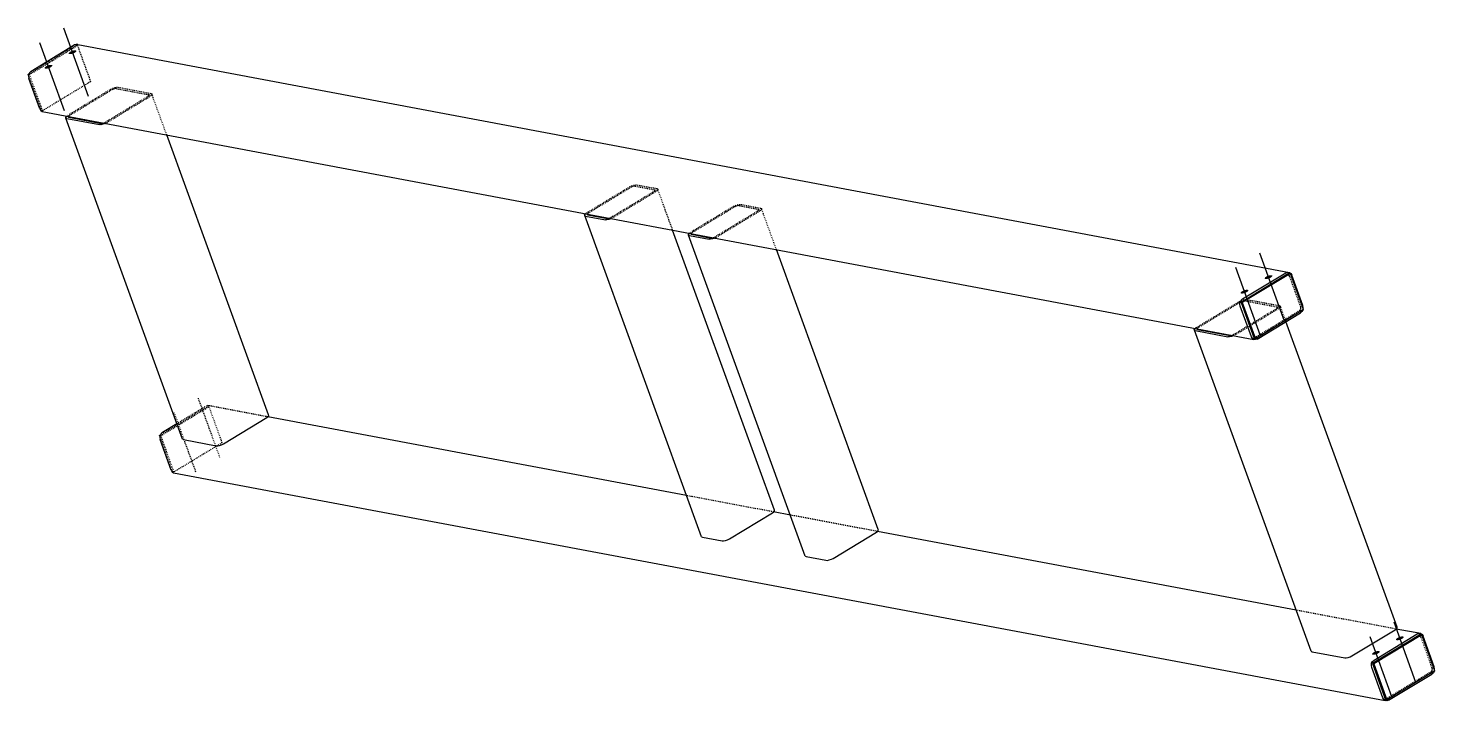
# Model space of a CAD drawing. Header units: millimetres. Extents: x 9 to 27553, y 6 to 1504.
# Drawn here: x 24456 to 27553, y 24 to 1504 of the extents above; entities that cross this region are included whole.
import ezdxf

# ---------------------------------------------------------------- set-up
doc = ezdxf.new("R2010")
doc.units = ezdxf.units.MM
doc.linetypes.add('DXK_LINE_DOT2', pattern=[3.9198, 1.9599, -1.9599])
doc.layers.add('STÅL', color=7, linetype='Continuous')

msp = doc.modelspace()

# ---------------------------------------------------------------- hatches: boundary and pattern name
at = {"layer": 'STÅL', "linetype": 'Continuous'}
for points in [[(24554.4, 1448.2), (24552.6, 1447.6), (24550.8, 1447.2), (24549.2, 1446.9), (24547.7, 1446.9), (24546.5, 1447), (24545.6, 1447.3), (24545, 1447.7), (24544.8, 1448.3), (24544.9, 1449), (24545.5, 1449.9), (24546.3, 1450.7), (24547.5, 1451.6), (24548.9, 1452.5), (24550.5, 1453.3), (24552.3, 1454), (24554, 1454.5), (24555.8, 1455), (24557.4, 1455.2), (24558.9, 1455.3), (24560.1, 1455.2), (24561, 1454.9), (24561.6, 1454.4), (24561.8, 1453.8), (24561.7, 1453.1), (24561.2, 1452.3), (24560.3, 1451.4), (24559.1, 1450.5), (24557.7, 1449.7), (24556.1, 1448.9)], [(24501.5, 1416.2), (24499.7, 1415.6), (24498, 1415.2), (24496.3, 1414.9), (24494.9, 1414.9), (24493.6, 1415), (24492.7, 1415.3), (24492.1, 1415.7), (24491.9, 1416.3), (24492.1, 1417.1), (24492.6, 1417.9), (24493.5, 1418.7), (24494.6, 1419.6), (24496, 1420.5), (24497.7, 1421.3), (24499.4, 1422), (24501.2, 1422.6), (24502.9, 1423), (24504.6, 1423.2), (24506, 1423.3), (24507.2, 1423.2), (24508.2, 1422.9), (24508.7, 1422.5), (24509, 1421.9), (24508.8, 1421.1), (24508.3, 1420.3), (24507.4, 1419.4), (24506.3, 1418.6), (24504.8, 1417.7), (24503.2, 1416.9)], [(27187.4, 953.4), (27185.6, 952.8), (27183.9, 952.4), (27182.2, 952.2), (27180.7, 952.1), (27179.5, 952.2), (27178.6, 952.5), (27178, 952.9), (27177.8, 953.6), (27178, 954.3), (27178.5, 955.1), (27179.3, 956), (27180.5, 956.8), (27181.9, 957.7), (27183.5, 958.5), (27185.3, 959.2), (27187.1, 959.8), (27188.8, 960.2), (27190.4, 960.5), (27191.9, 960.5), (27193.1, 960.4), (27194, 960.1), (27194.6, 959.7), (27194.8, 959.1), (27194.7, 958.3), (27194.2, 957.5), (27193.3, 956.7), (27192.2, 955.8), (27190.7, 954.9), (27189.1, 954.1)], [(27134.5, 921.4), (27132.7, 920.9), (27131, 920.4), (27129.3, 920.2), (27127.9, 920.1), (27126.7, 920.2), (27125.7, 920.5), (27125.2, 921), (27124.9, 921.6), (27125.1, 922.3), (27125.6, 923.1), (27126.5, 924), (27127.6, 924.9), (27129.1, 925.7), (27130.7, 926.5), (27132.4, 927.2), (27134.2, 927.8), (27135.9, 928.2), (27137.6, 928.5), (27139, 928.5), (27140.3, 928.4), (27141.2, 928.1), (27141.8, 927.7), (27142, 927.1), (27141.8, 926.4), (27141.3, 925.5), (27140.4, 924.7), (27139.3, 923.8), (27137.9, 922.9), (27136.2, 922.1)], [(27476.6, 158.7), (27474.9, 158.1), (27473.1, 157.7), (27471.5, 157.4), (27470, 157.4), (27468.8, 157.5), (27467.9, 157.8), (27467.3, 158.2), (27467.1, 158.8), (27467.2, 159.6), (27467.7, 160.4), (27468.6, 161.2), (27469.8, 162.1), (27471.2, 163), (27472.8, 163.8), (27474.5, 164.5), (27476.3, 165.1), (27478.1, 165.5), (27479.7, 165.7), (27481.2, 165.8), (27482.4, 165.7), (27483.3, 165.4), (27483.9, 165), (27484.1, 164.3), (27484, 163.6), (27483.4, 162.8), (27482.6, 161.9), (27481.4, 161.1), (27480, 160.2), (27478.4, 159.4)], [(27423.8, 126.7), (27422, 126.1), (27420.2, 125.7), (27418.6, 125.5), (27417.1, 125.4), (27415.9, 125.5), (27415, 125.8), (27414.4, 126.2), (27414.2, 126.8), (27414.3, 127.6), (27414.9, 128.4), (27415.7, 129.3), (27416.9, 130.1), (27418.3, 131), (27419.9, 131.8), (27421.7, 132.5), (27423.4, 133.1), (27425.2, 133.5), (27426.8, 133.8), (27428.3, 133.8), (27429.5, 133.7), (27430.4, 133.4), (27431, 133), (27431.2, 132.4), (27431.1, 131.6), (27430.6, 130.8), (27429.7, 130), (27428.5, 129.1), (27427.1, 128.2), (27425.5, 127.4)]]:
    msp.add_hatch(color=96, dxfattribs=at).paths.add_polyline_path(points)

# ---------------------------------------------------------------- linework, layer by layer
at = {"layer": 'STÅL', "color": 96, "linetype": 'Continuous'}
for p, q in [((24588.7, 1353.9), (24534, 1504.1)), ((24535.8, 1322), (24481.2, 1472.1)), ((27221.7, 859.2), (27167, 1009.3)), ((27168.8, 827.2), (27114.2, 977.3)), ((27510.9, 64.5), (27462.7, 196.9)), ((27458.1, 32.5), (27409.9, 164.9))]:
    msp.add_line(p, q, dxfattribs=at)
at = {"layer": 'STÅL', "color": 7, "linetype": 'DXK_LINE_DOT2'}
for p, q in [((24561.4, 1466.4), (24457.4, 1403.5)), ((24458.5, 1401.9), (24564.2, 1465.9)), ((24561.4, 1466.4), (24564.2, 1465.9)), ((24564.2, 1465.9), (24593.1, 1386.4)), ((24484.6, 1323), (24456.5, 1400)), ((24456.8, 1402.2), (24458.5, 1401.9)), ((24487.4, 1322.4), (24458.5, 1401.9)), ((24593.1, 1386.4), (24487.4, 1322.4)), ((24638, 1369.7), (24542.8, 1312.1)), ((24641.4, 1369), (24546.3, 1311.5)), ((24638, 1369.7), (24642, 1371.7)), ((24643.4, 1370), (24641.4, 1369)), ((24642, 1371.7), (24646.4, 1373.2)), ((24645.7, 1370.8), (24643.4, 1370)), ((24647.7, 1371.2), (24645.7, 1370.8)), ((24646.4, 1373.2), (24650.6, 1373.9)), ((24649.4, 1371.1), (24647.7, 1371.2)), ((24649.4, 1371.1), (24721.4, 1357.6)), ((24650.6, 1373.9), (24653.9, 1373.9)), ((24653.9, 1373.9), (24725.9, 1360.3)), ((24720.3, 1354.2), (24625.1, 1296.6)), ((24628.5, 1296), (24723.7, 1353.6)), ((24720.3, 1354.2), (24721.7, 1355.3)), ((24722.3, 1357.1), (24721.4, 1357.6)), ((24721.7, 1355.3), (24722.5, 1356.3)), ((24722.5, 1356.3), (24722.3, 1357.1)), ((24726.6, 1355.8), (24723.7, 1353.6)), ((24725.9, 1360.3), (24727.8, 1359.4)), ((24728.1, 1357.8), (24726.6, 1355.8)), ((24727.8, 1359.4), (24728.1, 1357.8)), ((24760.8, 1269), (24727.8, 1359.4)), ((24484.6, 1323), (24487.4, 1322.4)), ((24540.5, 1310.3), (24542.8, 1312.1)), ((24544.3, 1309.6), (24544.5, 1309.9)), ((24544.5, 1309.9), (24544.8, 1310.4)), ((24544.8, 1310.4), (24546.3, 1311.5)), ((24621.6, 1295.1), (24622, 1295.3)), ((24622, 1295.3), (24623.1, 1295.6)), ((24623.1, 1295.6), (24625.1, 1296.6)), ((24625.3, 1294.4), (24628.5, 1296)), ((25780.3, 1155), (25685.2, 1097.4)), ((25783.7, 1154.4), (25688.6, 1096.8)), ((25780.3, 1155), (25784.3, 1157)), ((25785.7, 1155.4), (25783.7, 1154.4)), ((25784.3, 1157), (25788.7, 1158.5)), ((25788, 1156.1), (25785.7, 1155.4)), ((25790.1, 1156.5), (25788, 1156.1)), ((25788.7, 1158.5), (25792.9, 1159.3)), ((25791.7, 1156.5), (25790.1, 1156.5)), ((25791.7, 1156.5), (25835.1, 1148.3)), ((25792.9, 1159.3), (25796.2, 1159.2)), ((25796.2, 1159.2), (25839.6, 1151.1)), ((25834, 1144.9), (25835.5, 1146)), ((25836.1, 1147.9), (25835.1, 1148.3)), ((25835.5, 1146), (25836.2, 1147.1)), ((25836.2, 1147.1), (25836.1, 1147.9)), ((25840.4, 1146.5), (25837.4, 1144.3)), ((25839.6, 1151.1), (25841.6, 1150.1)), ((25841.8, 1148.5), (25840.4, 1146.5)), ((25841.6, 1150.1), (25841.8, 1148.5)), ((25874.5, 1059.7), (25841.6, 1150.1)), ((25834, 1144.9), (25738.8, 1087.4)), ((25837.4, 1144.3), (25742.3, 1086.7)), ((26012.8, 1114.1), (26017.2, 1115.6)), ((26017.2, 1115.6), (26021.4, 1116.4)), ((26021.4, 1116.4), (26024.7, 1116.3)), ((26024.7, 1116.3), (26068.1, 1108.1)), ((25682.8, 1095.7), (25685.2, 1097.4)), ((25686.6, 1095), (25686.8, 1095.2)), ((25686.8, 1095.2), (25687.1, 1095.7)), ((25687.1, 1095.7), (25688.6, 1096.8)), ((25735.3, 1085.8), (25735.8, 1086)), ((25735.8, 1086), (25736.8, 1086.4)), ((25736.8, 1086.4), (25738.8, 1087.4)), ((25739.1, 1085.1), (25742.3, 1086.7)), ((26008.8, 1112.1), (25913.6, 1054.5)), ((26012.2, 1111.4), (25917, 1053.9)), ((26062.5, 1102), (25967.3, 1044.4)), ((26065.9, 1101.4), (25970.7, 1043.8)), ((26008.8, 1112.1), (26012.8, 1114.1)), ((26014.2, 1112.4), (26012.2, 1111.4)), ((26016.4, 1113.2), (26014.2, 1112.4)), ((26018.5, 1113.6), (26016.4, 1113.2)), ((26020.2, 1113.5), (26018.5, 1113.6)), ((26020.2, 1113.5), (26063.6, 1105.4)), ((26062.5, 1102), (26063.9, 1103.1)), ((26064.5, 1104.9), (26063.6, 1105.4)), ((26063.9, 1103.1), (26064.7, 1104.1)), ((26064.7, 1104.1), (26064.5, 1104.9)), ((26068.8, 1103.5), (26065.9, 1101.4)), ((26068.1, 1108.1), (26070, 1107.2)), ((26070.3, 1105.6), (26068.8, 1103.5)), ((26070, 1107.2), (26070.3, 1105.6)), ((26074.4, 1095.3), (26070, 1107.2)), ((26103, 1016.7), (26074.4, 1095.3)), ((25911.3, 1052.8), (25913.6, 1054.5)), ((25915.6, 1052.8), (25917, 1053.9)), ((25915.1, 1052.1), (25915.2, 1052.3)), ((25915.2, 1052.3), (25915.6, 1052.8)), ((25963.8, 1042.9), (25964.3, 1043.1)), ((25964.3, 1043.1), (25965.3, 1043.4)), ((25965.3, 1043.4), (25967.3, 1044.4)), ((25967.6, 1042.2), (25970.7, 1043.8)), ((27131.4, 903), (27226.6, 960.6)), ((27228.4, 961.2), (27226.6, 960.6)), ((27230.3, 961), (27228.4, 961.2)), ((27231.9, 959.8), (27230.3, 961)), ((27233, 958), (27231.9, 959.8)), ((27257.4, 890.9), (27233, 958)), ((27027.4, 845.2), (27122.5, 902.8)), ((27126, 902.2), (27030.8, 844.6)), ((27122.5, 902.8), (27126.5, 904.8)), ((27128, 903.2), (27126, 902.2)), ((27126.5, 904.8), (27130.9, 906.3)), ((27130.2, 903.9), (27128, 903.2)), ((27128.7, 899.5), (27128.4, 897.2)), ((27129.8, 901.6), (27128.7, 899.5)), ((27131.4, 903), (27129.8, 901.6)), ((27132.3, 904.3), (27130.2, 903.9)), ((27130.9, 906.3), (27135.1, 907.1)), ((27133.9, 904.3), (27132.3, 904.3)), ((27133.9, 904.3), (27205.9, 890.7)), ((27135.1, 907.1), (27138.4, 907)), ((27138.4, 907), (27210.4, 893.5)), ((27204.8, 887.3), (27109.6, 829.8)), ((27208.2, 886.7), (27113, 829.1)), ((27128.4, 897.2), (27128.8, 895)), ((27153.2, 827.9), (27128.8, 895)), ((27159.7, 825.3), (27254.8, 882.9)), ((27204.8, 887.3), (27206.2, 888.4)), ((27206.8, 890.3), (27205.9, 890.7)), ((27206.2, 888.4), (27207, 889.5)), ((27207, 889.5), (27206.8, 890.3)), ((27211.1, 888.9), (27208.2, 886.7)), ((27210.4, 893.5), (27212.3, 892.6)), ((27212.6, 891), (27211.1, 888.9)), ((27212.3, 892.6), (27212.6, 891)), ((27224.8, 858.3), (27212.3, 892.6)), ((27254.8, 882.9), (27256.4, 884.3)), ((27256.4, 884.3), (27257.5, 886.4)), ((27257.8, 888.7), (27257.4, 890.9)), ((27257.5, 886.4), (27257.8, 888.7)), ((27262, 884.6), (27261.6, 883.6)), ((27262, 884.6), (27262.4, 887)), ((27025, 843.5), (27027.4, 845.2)), ((27028.8, 842.8), (27029, 843)), ((27029, 843), (27029.3, 843.5)), ((27029.3, 843.5), (27030.8, 844.6)), ((27106.1, 828.3), (27106.6, 828.4)), ((27106.6, 828.4), (27107.6, 828.8)), ((27107.6, 828.8), (27109.6, 829.8)), ((27109.9, 827.5), (27113, 829.1)), ((27153.2, 827.9), (27154.3, 826)), ((27154.3, 826), (27155.9, 824.9)), ((27155.9, 824.9), (27157.8, 824.7)), ((27157.8, 824.7), (27159.7, 825.3)), ((24746.6, 608.8), (24850.6, 671.7)), ((24747.7, 607.2), (24853.5, 671.2)), ((24783.3, 634.1), (24846.6, 672.4)), ((24850.3, 673.7), (24846.6, 672.4)), ((24854.1, 673.1), (24850.3, 673.7)), ((24850.6, 671.7), (24853.5, 671.2)), ((24853.5, 671.2), (24882.4, 591.7)), ((24983.2, 648.9), (24854.1, 673.1)), ((24773.8, 528.3), (24745.8, 605.3)), ((24747.7, 607.2), (24746.1, 607.5)), ((24776.7, 527.7), (24747.7, 607.2)), ((24882.4, 591.7), (24776.7, 527.7)), ((24773.8, 528.3), (24776.7, 527.7)), ((26096.9, 439.6), (25905.2, 475.6)), ((26325.4, 396.7), (26133.7, 432.7)), ((27467.7, 182), (27247.4, 223.4)), ((27420.6, 108.3), (27515.8, 165.9)), ((27517.7, 166.5), (27515.8, 165.9)), ((27519.6, 166.2), (27517.7, 166.5)), ((27521.2, 165.1), (27519.6, 166.2)), ((27522.3, 163.3), (27521.2, 165.1)), ((27546.7, 96.2), (27522.3, 163.3)), ((27418, 104.8), (27417.6, 102.5)), ((27417.6, 102.5), (27418, 100.3)), ((27419, 106.8), (27418, 104.8)), ((27442.4, 33.1), (27418, 100.3)), ((27420.6, 108.3), (27419, 106.8)), ((27547.1, 94), (27546.7, 96.2)), ((27546.7, 91.6), (27547.1, 94)), ((27448.9, 30.6), (27544.1, 88.2)), ((27544.1, 88.2), (27545.7, 89.6)), ((27545.7, 89.6), (27546.7, 91.6)), ((27551.3, 89.8), (27550.8, 88.9)), ((27551.3, 89.8), (27551.7, 92.3)), ((27442.4, 33.1), (27443.5, 31.3)), ((27443.5, 31.3), (27445.1, 30.2)), ((27445.1, 30.2), (27447, 29.9)), ((27447, 29.9), (27448.9, 30.6))]:
    msp.add_line(p, q, dxfattribs=at)
at = {"layer": 'STÅL', "color": 2, "linetype": 'Continuous'}
for p, q in [((24462.2, 1409.5), (24557.3, 1467.1)), ((24561.1, 1468.4), (24557.3, 1467.1)), ((24564.9, 1467.9), (24561.1, 1468.4)), ((24564.9, 1467.9), (27232.2, 966.7)), ((24457.4, 1403.5), (24455.6, 1402.4)), ((24456.5, 1400), (24455.6, 1402.4)), ((24455.6, 1402.4), (24456.8, 1402.2)), ((24456.9, 1402.5), (24456.2, 1397.9)), ((24456.2, 1397.9), (24457, 1393.4)), ((24459, 1406.6), (24456.9, 1402.5)), ((24462.2, 1409.5), (24459, 1406.6)), ((24481.4, 1326.3), (24457, 1393.4)), ((24481.4, 1326.3), (24483.5, 1322.7)), ((24483.5, 1322.7), (24486.8, 1320.4)), ((24486.8, 1320.4), (27154, 819.2)), ((24538.4, 1307.8), (24539.9, 1309.9)), ((24538.7, 1306.2), (24538.4, 1307.8)), ((24540.6, 1305.3), (24538.7, 1306.2)), ((24795.8, 599.8), (24538.7, 1306.2)), ((24539.9, 1309.9), (24540.5, 1310.3)), ((24540.6, 1305.3), (24612.6, 1291.8)), ((24544.1, 1309.3), (24544.3, 1309.6)), ((24544.1, 1309.3), (24544.2, 1308.5)), ((24544.2, 1308.5), (24545.2, 1308.1)), ((24545.2, 1308.1), (24617.1, 1294.5)), ((24615.9, 1291.7), (24612.6, 1291.8)), ((24620.1, 1292.5), (24615.9, 1291.7)), ((24617.1, 1294.5), (24618.8, 1294.5)), ((24618.8, 1294.5), (24620.9, 1294.9)), ((24624.5, 1294), (24620.1, 1292.5)), ((24620.9, 1294.9), (24621.6, 1295.1)), ((24624.5, 1294), (24625.3, 1294.4)), ((24984.9, 653), (24760.8, 1269)), ((25680.8, 1093.2), (25682.2, 1095.3)), ((25681, 1091.6), (25680.8, 1093.2)), ((25682.9, 1090.7), (25681, 1091.6)), ((25938.1, 385.2), (25681, 1091.6)), ((25682.2, 1095.3), (25682.8, 1095.7)), ((25682.9, 1090.7), (25726.4, 1082.5)), ((25686.4, 1094.7), (25686.6, 1095)), ((25686.4, 1094.7), (25686.5, 1093.9)), ((25686.5, 1093.9), (25687.5, 1093.4)), ((25687.5, 1093.4), (25730.9, 1085.3)), ((25730.9, 1085.3), (25732.5, 1085.2)), ((25732.5, 1085.2), (25734.6, 1085.6)), ((25738.3, 1084.7), (25733.9, 1083.2)), ((25734.6, 1085.6), (25735.3, 1085.8)), ((25738.3, 1084.7), (25739.1, 1085.1)), ((25729.7, 1082.4), (25726.4, 1082.5)), ((25733.9, 1083.2), (25729.7, 1082.4)), ((26098.7, 443.7), (25874.5, 1059.7)), ((25909.2, 1050.3), (25910.7, 1052.3)), ((25909.5, 1048.7), (25909.2, 1050.3)), ((25911.4, 1047.7), (25909.5, 1048.7)), ((26166.6, 342.2), (25909.5, 1048.7)), ((25910.7, 1052.3), (25911.3, 1052.8)), ((25911.4, 1047.7), (25954.8, 1039.6)), ((25914.8, 1051.7), (25915.1, 1052.1)), ((25914.8, 1051.7), (25915, 1050.9)), ((25915, 1050.9), (25915.9, 1050.5)), ((25915.9, 1050.5), (25959.3, 1042.3)), ((25958.1, 1039.5), (25954.8, 1039.6)), ((25962.3, 1040.3), (25958.1, 1039.5)), ((25959.3, 1042.3), (25961, 1042.3)), ((25961, 1042.3), (25963.1, 1042.7)), ((25966.7, 1041.8), (25962.3, 1040.3)), ((25963.1, 1042.7), (25963.8, 1042.9)), ((25966.7, 1041.8), (25967.6, 1042.2)), ((26327.2, 400.8), (26103, 1016.7)), ((27231.5, 964.7), (27125.8, 900.7)), ((27234.4, 964.1), (27128.6, 900.2)), ((27129.4, 908.3), (27224.6, 965.9)), ((27224.6, 965.9), (27228.4, 967.2)), ((27228.4, 967.2), (27232.2, 966.7)), ((27234.4, 964.1), (27231.5, 964.7)), ((27232.2, 966.7), (27235.4, 964.4)), ((27263.3, 884.7), (27234.4, 964.1)), ((27235.4, 964.4), (27237.6, 960.8)), ((27262, 893.7), (27237.6, 960.8)), ((27123.4, 896.7), (27124.2, 901.3)), ((27124.2, 901.3), (27126.3, 905.4)), ((27125.8, 900.7), (27128.6, 900.2)), ((27125.8, 900.7), (27154.7, 821.2)), ((27126.3, 905.4), (27129.4, 908.3)), ((27128.6, 900.2), (27157.5, 820.7)), ((27124.2, 892.2), (27123.4, 896.7)), ((27148.7, 825.1), (27124.2, 892.2)), ((27263.3, 884.7), (27157.5, 820.7)), ((27161.6, 820), (27256.8, 877.6)), ((27259.9, 880.5), (27256.8, 877.6)), ((27261.6, 883.6), (27259.9, 880.5)), ((27262.8, 889.2), (27262, 893.7)), ((27262.4, 887), (27262.8, 889.2)), ((27023, 841), (27024.4, 843)), ((27023.2, 839.4), (27023, 841)), ((27025.2, 838.5), (27023.2, 839.4)), ((27280.3, 133), (27023.2, 839.4)), ((27024.4, 843), (27025, 843.5)), ((27025.2, 838.5), (27097.1, 824.9)), ((27028.6, 842.5), (27028.8, 842.8)), ((27028.6, 842.5), (27028.7, 841.7)), ((27028.7, 841.7), (27029.7, 841.2)), ((27029.7, 841.2), (27101.6, 827.7)), ((27469.5, 186.1), (27224.8, 858.3)), ((27100.4, 824.9), (27097.1, 824.9)), ((27104.6, 825.6), (27100.4, 824.9)), ((27101.6, 827.7), (27103.3, 827.6)), ((27103.3, 827.6), (27105.4, 828)), ((27109, 827.1), (27104.6, 825.6)), ((27105.4, 828), (27106.1, 828.3)), ((27109, 827.1), (27109.9, 827.5)), ((27150.8, 821.5), (27148.7, 825.1)), ((27154, 819.2), (27150.8, 821.5)), ((27157.8, 818.7), (27154, 819.2)), ((27157.5, 820.7), (27154.7, 821.2)), ((27161.6, 820), (27157.8, 818.7)), ((24983.8, 649.3), (24985.2, 651.4)), ((24985.2, 651.4), (24984.9, 653)), ((24751.4, 614.8), (24783.3, 634.1)), ((24885.6, 589.6), (24980.8, 647.1)), ((24980.8, 647.1), (24983.8, 649.3)), ((25905.2, 475.6), (24983.2, 648.9)), ((24744.9, 607.7), (24746.6, 608.8)), ((24745.8, 605.3), (24744.9, 607.7)), ((24746.1, 607.5), (24744.9, 607.7)), ((24746.1, 607.8), (24745.4, 603.2)), ((24745.4, 603.2), (24746.2, 598.7)), ((24748.2, 611.9), (24746.1, 607.8)), ((24770.6, 531.6), (24746.2, 598.7)), ((24751.4, 614.8), (24748.2, 611.9)), ((24795.8, 599.8), (24797.8, 598.9)), ((24797.8, 598.9), (24869.7, 585.4)), ((24881.6, 587.6), (24885.6, 589.6)), ((24869.7, 585.4), (24873, 585.3)), ((24873, 585.3), (24877.2, 586.1)), ((24877.2, 586.1), (24881.6, 587.6)), ((24770.6, 531.6), (24772.8, 528)), ((24772.8, 528), (24776, 525.7)), ((24776, 525.7), (27443.3, 24.5)), ((25999.4, 380.3), (26094.6, 437.9)), ((26094.6, 437.9), (26097.5, 440.1)), ((26133.7, 432.7), (26096.9, 439.6)), ((26097.5, 440.1), (26099, 442.1)), ((26099, 442.1), (26098.7, 443.7)), ((25938.1, 385.2), (25940.1, 384.3)), ((25940.1, 384.3), (25983.5, 376.1)), ((25983.5, 376.1), (25986.8, 376)), ((25986.8, 376), (25991, 376.8)), ((25991, 376.8), (25995.4, 378.3)), ((25995.4, 378.3), (25999.4, 380.3)), ((26227.8, 337.4), (26323, 394.9)), ((26323, 394.9), (26326, 397.1)), ((27247.4, 223.4), (26325.4, 396.7)), ((26326, 397.1), (26327.4, 399.2)), ((26327.4, 399.2), (26327.2, 400.8)), ((26166.6, 342.2), (26168.5, 341.3)), ((26168.5, 341.3), (26211.9, 333.2)), ((26211.9, 333.2), (26215.2, 333.1)), ((26215.2, 333.1), (26219.4, 333.9)), ((26219.4, 333.9), (26223.9, 335.4)), ((26223.9, 335.4), (26227.8, 337.4)), ((27469.7, 184.5), (27469.5, 186.1)), ((27370.1, 122.7), (27465.3, 180.3)), ((27520.8, 169.9), (27415, 106)), ((27523.6, 169.4), (27417.9, 105.4)), ((27418.7, 113.6), (27513.9, 171.2)), ((27465.3, 180.3), (27468.3, 182.5)), ((27521.4, 171.9), (27467.7, 182)), ((27468.3, 182.5), (27469.7, 184.5)), ((27513.9, 171.2), (27517.6, 172.5)), ((27517.6, 172.5), (27521.4, 171.9)), ((27523.6, 169.4), (27520.8, 169.9)), ((27521.4, 171.9), (27524.6, 169.7)), ((27552.6, 89.9), (27523.6, 169.4)), ((27524.6, 169.7), (27526.8, 166)), ((27551.2, 98.9), (27526.8, 166)), ((27280.3, 133), (27282.3, 132)), ((27282.3, 132), (27354.2, 118.5)), ((27354.2, 118.5), (27357.5, 118.4)), ((27357.5, 118.4), (27361.7, 119.2)), ((27361.7, 119.2), (27366.2, 120.7)), ((27366.2, 120.7), (27370.1, 122.7)), ((27412.7, 102), (27413.4, 106.6)), ((27413.5, 97.5), (27412.7, 102)), ((27413.4, 106.6), (27415.5, 110.7)), ((27437.9, 30.4), (27413.5, 97.5)), ((27415, 106), (27417.9, 105.4)), ((27415, 106), (27443.9, 26.5)), ((27415.5, 110.7), (27418.7, 113.6)), ((27417.9, 105.4), (27446.8, 26)), ((27552, 94.5), (27551.2, 98.9)), ((27551.7, 92.3), (27552, 94.5)), ((27552.6, 89.9), (27446.8, 26)), ((27450.8, 25.3), (27546, 82.9)), ((27549.2, 85.8), (27546, 82.9)), ((27550.8, 88.9), (27549.2, 85.8)), ((27440.1, 26.8), (27437.9, 30.4)), ((27443.3, 24.5), (27440.1, 26.8)), ((27447.1, 24), (27443.3, 24.5)), ((27446.8, 26), (27443.9, 26.5)), ((27450.8, 25.3), (27447.1, 24))]:
    msp.add_line(p, q, dxfattribs=at)
at = {"layer": 'STÅL', "color": 96, "linetype": 'DXK_LINE_DOT2'}
for p, q in [((24877.9, 559.2), (24829.7, 691.7)), ((24825.1, 527.2), (24776.8, 659.7))]:
    msp.add_line(p, q, dxfattribs=at)

doc.saveas('drawing.dxf')
